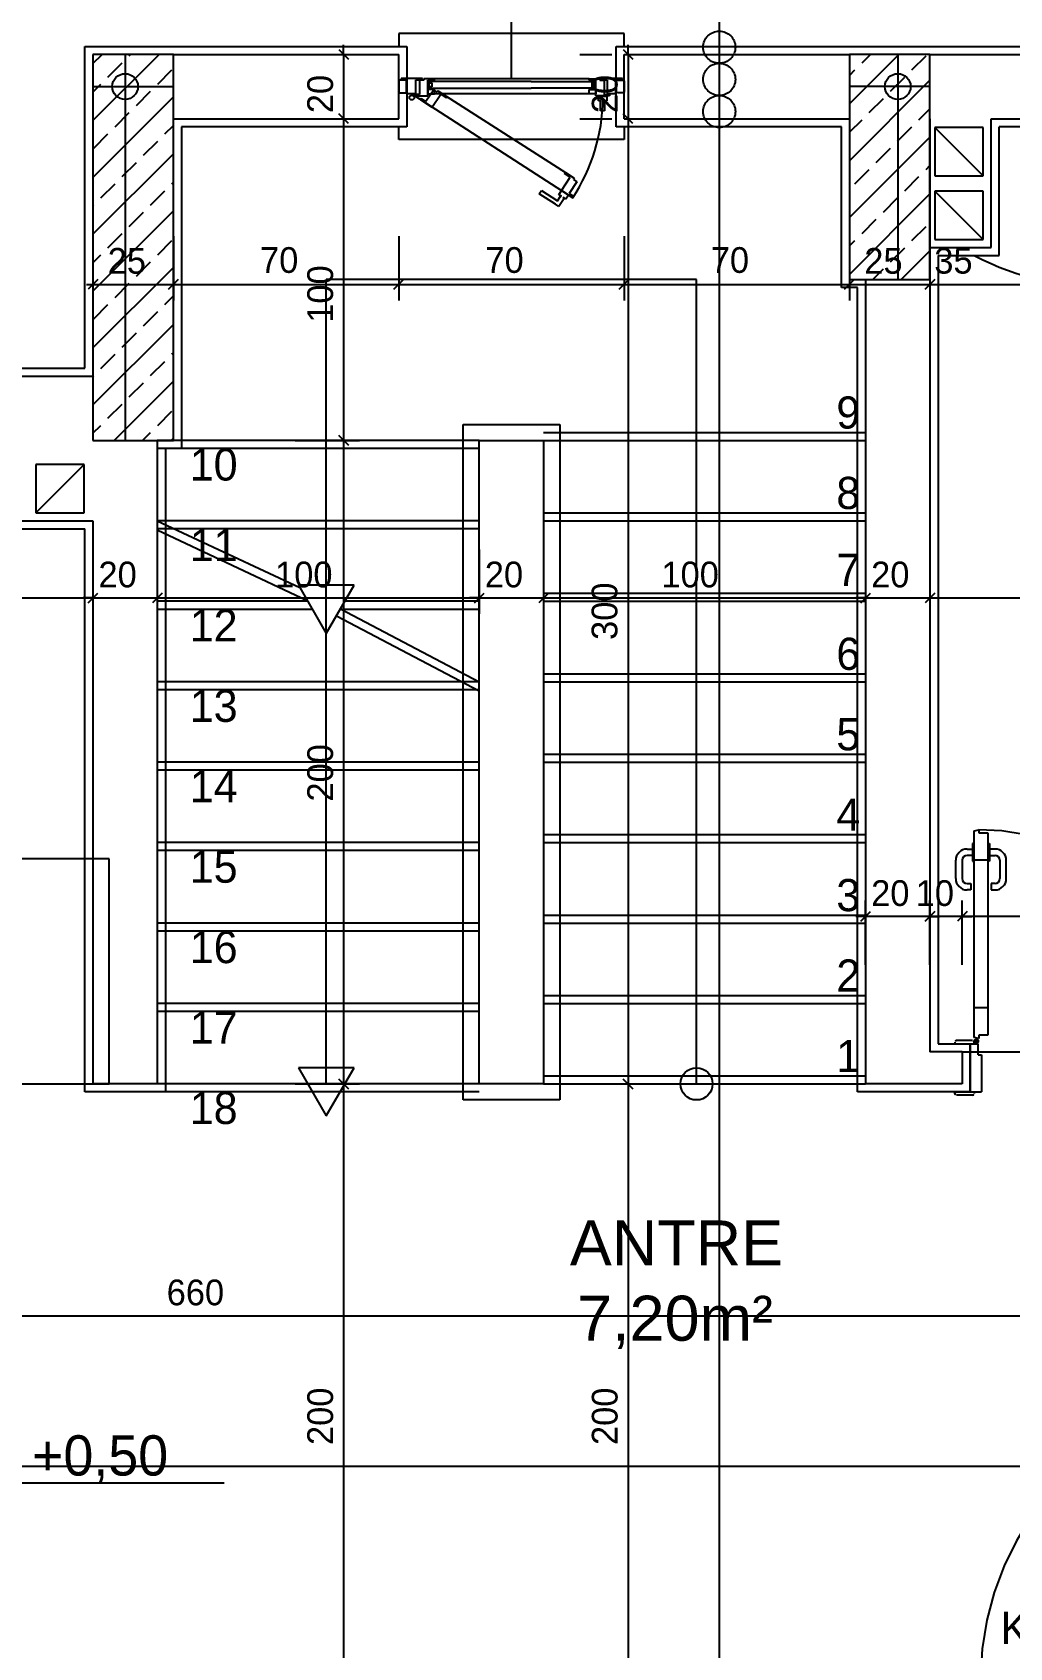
# Model space of a CAD drawing. Extents: x 182769.15 to 182771.38, y 101811.72 to 101812.21.
# Drawn here: x 182769.319 to 182769.3797, y 101812.0408 to 101812.1412 of the extents above; entities that cross this region are included whole.
import ezdxf

# ---------------------------------------------------------------- set-up
doc = ezdxf.new("R2010")
doc.units = 0
doc.header["$MEASUREMENT"] = 0
for name, pattern in [('DASHDOTX2', [50.8, 25.4, -12.7, 0, -12.7]), ('DOT3', [0.06, 0, -0.06]), ('DUZ', [500, 500]), ('HIDDEN', [0.375, 0.25, -0.125])]:
    doc.linetypes.add(name, pattern=pattern)
doc.layers.get('0').update_dxf_attribs({"color": 1, "linetype": 'DUZ'})
for name, color, linetype in [('aks merkezleri', 1, 'Continuous'), ('DENIZLIK', 25, 'Continuous'), ('DUVAR', 7, 'Continuous'), ('IZDOT', 2, 'DOT3'), ('iç yatay', 3, 'Continuous'), ('KAPI', 3, 'Continuous'), ('kapı pen. yazısı', 1, 'Continuous'), ('kesit çizgisi', 7, 'DASHDOTX2'), ('KOLON', 3, 'Continuous'), ('kot', 4, 'Continuous'), ('kot yazıları', 6, 'Continuous'), ('OLCU', 3, 'Continuous'), ('PENCERE', 3, 'Continuous'), ('POZ', 3, 'Continuous'), ('SIVA', 1, 'Continuous'), ('TARAMA', 15, 'Continuous'), ('tefriş', 21, 'Continuous'), ('YAZıMAHAL', 4, 'Continuous')]:
    doc.layers.add(name, color=color, linetype=linetype)
doc.styles.add('ARIAL', font='arial.ttf', dxfattribs={"height": 10})
doc.styles.add('İÇ ÖLÇÜ', font='stylu.ttf', dxfattribs={"height": 8})
doc.styles.add('M2', font='', dxfattribs={"height": 10})
doc.styles.get('M2').set_extended_font_data('Turkish Arial')

msp = doc.modelspace()

# ---------------------------------------------------------------- linework, layer by layer
at = {"color": 0, "linetype": 'ByBlock'}
for p, q in [((182769.3379859896, 101812.1401237126), (182769.3385859896, 101812.1395237126)), ((182769.3556628131, 101812.1401237126), (182769.3562628131, 101812.1395237126)), ((182769.3385859896, 101812.1355237126), (182769.3379859896, 101812.1361237126)), ((182769.3385859896, 101812.1355237126), (182769.3379859896, 101812.1361237126)), ((182769.3562628131, 101812.1355237126), (182769.3556628131, 101812.1361237126)), ((182769.3562628131, 101812.1355237126), (182769.3556628131, 101812.1361237126)), ((182769.3230176411, 101812.1258196361), (182769.3224176411, 101812.1252196361)), ((182769.3280176411, 101812.1258196361), (182769.3274176411, 101812.1252196361)), ((182769.3274176411, 101812.1252196361), (182769.3280176411, 101812.1258196361)), ((182769.3420176411, 101812.1258196361), (182769.3414176411, 101812.1252196361)), ((182769.3414176411, 101812.1252196361), (182769.3420176411, 101812.1258196361)), ((182769.3560176466, 101812.1258196361), (182769.3554176466, 101812.1252196361)), ((182769.3554176466, 101812.1252196361), (182769.3560176466, 101812.1258196361)), ((182769.370017641, 101812.1258196361), (182769.369417641, 101812.1252196361)), ((182769.369417641, 101812.1252196361), (182769.370017641, 101812.1258196361)), ((182769.3750176411, 101812.1258196361), (182769.3744176411, 101812.1252196361)), ((182769.3744176411, 101812.1252196361), (182769.3750176411, 101812.1258196361)), ((182769.3385859896, 101812.1155237126), (182769.3379859896, 101812.1161237126)), ((182769.3379859896, 101812.1161237126), (182769.3385859896, 101812.1155237126)), ((182769.3224176411, 101812.1057392532), (182769.3230176411, 101812.1063392532)), ((182769.3224176411, 101812.1057392532), (182769.3230176411, 101812.1063392532)), ((182769.327017641, 101812.1063392532), (182769.326417641, 101812.1057392532)), ((182769.327017641, 101812.1063392532), (182769.326417641, 101812.1057392532)), ((182769.3464176411, 101812.1057392532), (182769.3470176411, 101812.1063392532)), ((182769.3464176411, 101812.1057392532), (182769.3470176411, 101812.1063392532)), ((182769.351017641, 101812.1063392532), (182769.350417641, 101812.1057392532)), ((182769.351017641, 101812.1063392532), (182769.350417641, 101812.1057392532)), ((182769.370417641, 101812.1057392532), (182769.371017641, 101812.1063392532)), ((182769.370417641, 101812.1057392532), (182769.371017641, 101812.1063392532)), ((182769.3750176411, 101812.1063392532), (182769.3744176411, 101812.1057392532)), ((182769.3750176411, 101812.1063392532), (182769.3744176411, 101812.1057392532)), ((182769.370417641, 101812.0859335651), (182769.371017641, 101812.0865335651)), ((182769.3750176411, 101812.0865335651), (182769.3744176411, 101812.0859335651)), ((182769.3744176411, 101812.0859335651), (182769.3750176411, 101812.0865335651)), ((182769.3770230493, 101812.0865335651), (182769.3764230493, 101812.0859335651)), ((182769.3770230493, 101812.0865335651), (182769.3764230493, 101812.0859335651)), ((182769.3385859896, 101812.0755237126), (182769.3379859896, 101812.0761237126)), ((182769.3379859896, 101812.0761237126), (182769.3385859896, 101812.0755237126)), ((182769.3562628131, 101812.0755237126), (182769.3556628131, 101812.0761237126)), ((182769.3556628131, 101812.0761237126), (182769.3562628131, 101812.0755237126))]:
    msp.add_line(p, q, dxfattribs=at)
at = {"layer": 'aks merkezleri'}
for p, q in [((182769.3247176411, 101812.1398237126), (182769.3247176411, 101812.1158237126)), ((182769.3727176422, 101812.1398237126), (182769.3727176422, 101812.1258237126)), ((182769.322717641, 101812.1378237126), (182769.327717641, 101812.1378237126)), ((182769.3747176422, 101812.1378237126), (182769.3697176422, 101812.1378237126))]:
    msp.add_line(p, q, dxfattribs=at)
for centre in [(182769.3247176411, 101812.1378237126), (182769.3727176422, 101812.1378237126)]:
    msp.add_circle(centre, 0.0008, dxfattribs=at)
at = {"layer": 'DENIZLIK'}
for p, q in [((182769.3557176422, 101812.1411237126), (182769.341717641, 101812.1411237126)), ((182769.341717641, 101812.1411237126), (182769.341717641, 101812.1403237126)), ((182769.355717641, 101812.1403237126), (182769.3557176422, 101812.1411237126)), ((182769.341717641, 101812.1345237126), (182769.341717641, 101812.1353237126)), ((182769.3557176422, 101812.1345237126), (182769.341717641, 101812.1345237126)), ((182769.355717641, 101812.1353237126), (182769.3557176422, 101812.1345237126))]:
    msp.add_line(p, q, dxfattribs=at)
at = {"layer": 'DUVAR', "ltscale": 50}
for p, q in [((182769.327717641, 101812.1398237126), (182769.341717641, 101812.1398237126)), ((182769.355717641, 101812.1398237126), (182769.3697176411, 101812.1398237126)), ((182769.374717641, 101812.1398237126), (182769.3817176411, 101812.1398237126)), ((182769.327717641, 101812.1358237126), (182769.341717641, 101812.1358237126)), ((182769.355717641, 101812.1358237126), (182769.3697176411, 101812.1358237126)), ((182769.374717641, 101812.1358237126), (182769.374717641, 101812.0778237126)), ((182769.378517641, 101812.1358237126), (182769.3817176411, 101812.1358237126)), ((182769.3707176411, 101812.1258237126), (182769.3707176411, 101812.0758237126)), ((182769.273717641, 101812.1198237126), (182769.322717641, 101812.1198237126)), ((182769.3267176411, 101812.1158237126), (182769.3267176411, 101812.0758237126)), ((182769.322717641, 101812.1108237126), (182769.322717641, 101812.0758237126)), ((182769.376717641, 101812.0778237126), (182769.374717641, 101812.0778237126)), ((182769.3267176411, 101812.0758237126), (182769.322717641, 101812.0758237126)), ((182769.376717641, 101812.0758237126), (182769.3707176411, 101812.0758237126))]:
    msp.add_line(p, q, dxfattribs=at)
at = {"layer": 'DUVAR'}
for p, q in [((182769.341717641, 101812.1358237126), (182769.341717641, 101812.1398237126)), ((182769.355717641, 101812.1358237126), (182769.355717641, 101812.1398237126)), ((182769.355717641, 101812.1358237126), (182769.355717641, 101812.1398237126)), ((182769.378517641, 101812.1278237126), (182769.378517641, 101812.1358237126)), ((182769.3750176411, 101812.1352778441), (182769.3780176411, 101812.1322778441)), ((182769.3780176411, 101812.1352778441), (182769.3750176411, 101812.1352778441)), ((182769.3750176411, 101812.1352778441), (182769.3750176411, 101812.1322778441)), ((182769.3780176411, 101812.1322778441), (182769.3780176411, 101812.1352778441)), ((182769.3750176411, 101812.1322778441), (182769.3780176411, 101812.1322778441)), ((182769.3750176411, 101812.1313237126), (182769.3780176411, 101812.1283237126)), ((182769.3780176411, 101812.1313237126), (182769.3750176411, 101812.1313237126)), ((182769.3750176411, 101812.1313237126), (182769.3750176411, 101812.1283237126)), ((182769.3780176411, 101812.1283237126), (182769.3780176411, 101812.1313237126)), ((182769.374717641, 101812.1278237126), (182769.378517641, 101812.1278237126)), ((182769.3750176411, 101812.1283237126), (182769.3780176411, 101812.1283237126)), ((182769.3221717725, 101812.1143237126), (182769.3191717725, 101812.1113237126)), ((182769.3221717725, 101812.1143237126), (182769.3191717725, 101812.1143237126)), ((182769.3191717725, 101812.1143237126), (182769.3191717725, 101812.1113237126)), ((182769.3221717725, 101812.1113237126), (182769.3221717725, 101812.1143237126)), ((182769.3191717725, 101812.1113237126), (182769.3221717725, 101812.1113237126)), ((182769.314717641, 101812.1108237126), (182769.322717641, 101812.1108237126)), ((182769.376717641, 101812.0778237126), (182769.376717641, 101812.0758237126))]:
    msp.add_line(p, q, dxfattribs=at)
at = {"layer": 'IZDOT', "linetype": 'DOT3', "ltscale": 50}
for p, q in [((182769.3372176411, 101812.0758237126), (182769.3372176411, 101812.1258237126)), ((182769.3507176411, 101812.1163237126), (182769.3707176411, 101812.1163237126)), ((182769.346717641, 101812.1153237126), (182769.3267176411, 101812.1153237126)), ((182769.3507176411, 101812.1113237126), (182769.3707176411, 101812.1113237126)), ((182769.346717641, 101812.1103237126), (182769.3267176411, 101812.1103237126)), ((182769.3267176411, 101812.1102586887), (182769.3360353047, 101812.105880971)), ((182769.3507176411, 101812.1063237126), (182769.3707176411, 101812.1063237126)), ((182769.3360683628, 101812.1058237126), (182769.3267176411, 101812.1058237126)), ((182769.3363570379, 101812.1053237126), (182769.3267176411, 101812.1053237126)), ((182769.346717641, 101812.1053237126), (182769.3380782442, 101812.1053237126)), ((182769.3378488868, 101812.104926454), (182769.346717641, 101812.1002586887)), ((182769.3507176411, 101812.1013237126), (182769.3707176411, 101812.1013237126)), ((182769.346717641, 101812.1008237126), (182769.3267176411, 101812.1008237126)), ((182769.346717641, 101812.1003237126), (182769.3267176411, 101812.1003237126)), ((182769.3507176411, 101812.0963237126), (182769.3707176411, 101812.0963237126)), ((182769.346717641, 101812.0958237126), (182769.3267176411, 101812.0958237126)), ((182769.346717641, 101812.0953237126), (182769.3267176411, 101812.0953237126)), ((182769.3507176411, 101812.0913237126), (182769.3707176411, 101812.0913237126)), ((182769.346717641, 101812.0908237126), (182769.3267176411, 101812.0908237126)), ((182769.346717641, 101812.0903237126), (182769.3267176411, 101812.0903237126)), ((182769.3507176411, 101812.0863237126), (182769.3707176411, 101812.0863237126)), ((182769.346717641, 101812.0858237126), (182769.3267176411, 101812.0858237126)), ((182769.346717641, 101812.0853237126), (182769.3267176411, 101812.0853237126)), ((182769.3507176411, 101812.0813237126), (182769.3707176411, 101812.0813237126)), ((182769.346717641, 101812.0808237126), (182769.3267176411, 101812.0808237126)), ((182769.346717641, 101812.0803237126), (182769.3267176411, 101812.0803237126)), ((182769.3389415584, 101812.0768190168), (182769.3354937237, 101812.0768190168)), ((182769.3354937237, 101812.0768190168), (182769.3372176411, 101812.0738331043)), ((182769.3372176411, 101812.0738331043), (182769.3389415584, 101812.0768190168)), ((182769.3507176411, 101812.0763237126), (182769.3707176411, 101812.0763237126)), ((182769.346717641, 101812.0758237126), (182769.3267176411, 101812.0758237126)), ((182769.346717641, 101812.0753237126), (182769.3267176411, 101812.0753237126))]:
    msp.add_line(p, q, dxfattribs=at)
at = {"layer": 'iç yatay'}
for p, q in [((182769.3382859896, 101812.1398237126), (182769.3382859896, 101812.1404237126)), ((182769.3559628131, 101812.1398237126), (182769.3559628131, 101812.1404237126)), ((182769.3352859896, 101812.1398237126), (182769.3392859896, 101812.1398237126)), ((182769.3382859896, 101812.1398237126), (182769.3382859896, 101812.1358237126)), ((182769.3529628131, 101812.1398237126), (182769.3549628131, 101812.1398237126)), ((182769.3559628131, 101812.1398237126), (182769.3559628131, 101812.1358237126)), ((182769.3352859896, 101812.1358237126), (182769.3392859896, 101812.1358237126)), ((182769.3352859896, 101812.1358237126), (182769.3392859896, 101812.1358237126)), ((182769.3382859896, 101812.1362237126), (182769.3382859896, 101812.1154237126)), ((182769.3382859896, 101812.1358237126), (182769.3382859896, 101812.1352237126)), ((182769.3529628131, 101812.1358237126), (182769.3549628131, 101812.1358237126)), ((182769.3529628131, 101812.1358237126), (182769.3549628131, 101812.1358237126)), ((182769.3559628131, 101812.1362237126), (182769.3559628131, 101812.0754237126)), ((182769.3559628131, 101812.1358237126), (182769.3559628131, 101812.1352237126)), ((182769.322717641, 101812.1285196361), (182769.322717641, 101812.1245196361)), ((182769.327717641, 101812.1285196361), (182769.327717641, 101812.1245196361)), ((182769.327717641, 101812.1285196361), (182769.327717641, 101812.1245196361)), ((182769.341717641, 101812.1285196361), (182769.341717641, 101812.1245196361)), ((182769.341717641, 101812.1285196361), (182769.341717641, 101812.1245196361)), ((182769.3557176466, 101812.1285196361), (182769.3557176466, 101812.1245196361)), ((182769.3557176466, 101812.1285196361), (182769.3557176466, 101812.1245196361)), ((182769.3697176411, 101812.1285196361), (182769.3697176411, 101812.1245196361)), ((182769.3697176411, 101812.1285196361), (182769.3697176411, 101812.1245196361)), ((182769.374717641, 101812.1285196361), (182769.374717641, 101812.1245196361)), ((182769.374717641, 101812.1285196361), (182769.374717641, 101812.1245196361)), ((182769.3223176411, 101812.1255196361), (182769.328117641, 101812.1255196361)), ((182769.3273176411, 101812.1255196361), (182769.3421176411, 101812.1255196361)), ((182769.3413176411, 101812.1255196361), (182769.3561176466, 101812.1255196361)), ((182769.3553176466, 101812.1255196361), (182769.3701176411, 101812.1255196361)), ((182769.369317641, 101812.1255196361), (182769.3751176411, 101812.1255196361)), ((182769.374317641, 101812.1255196361), (182769.382117641, 101812.1255196361)), ((182769.3352859896, 101812.1158237126), (182769.3392859896, 101812.1158237126)), ((182769.3352859896, 101812.1158237126), (182769.3392859896, 101812.1158237126)), ((182769.3382859896, 101812.1162237126), (182769.3382859896, 101812.0754237126)), ((182769.322717641, 101812.1090392532), (182769.322717641, 101812.1050392532)), ((182769.322717641, 101812.1090392532), (182769.322717641, 101812.1050392532)), ((182769.3267176411, 101812.1090392532), (182769.3267176411, 101812.1050392532)), ((182769.3267176411, 101812.1090392532), (182769.3267176411, 101812.1050392532)), ((182769.346717641, 101812.1090392532), (182769.346717641, 101812.1050392532)), ((182769.346717641, 101812.1090392532), (182769.346717641, 101812.1050392532)), ((182769.3507176411, 101812.1090392532), (182769.3507176411, 101812.1050392532)), ((182769.3507176411, 101812.1090392532), (182769.3507176411, 101812.1050392532)), ((182769.3707176411, 101812.1090392532), (182769.3707176411, 101812.1050392532)), ((182769.3707176411, 101812.1090392532), (182769.3707176411, 101812.1050392532)), ((182769.374717641, 101812.1090392532), (182769.374717641, 101812.1050392532)), ((182769.374717641, 101812.1090392532), (182769.374717641, 101812.1050392532)), ((182769.263317641, 101812.1060392532), (182769.3231176411, 101812.1060392532)), ((182769.322717641, 101812.1060392532), (182769.322117641, 101812.1060392532)), ((182769.322717641, 101812.1060392532), (182769.3267176411, 101812.1060392532)), ((182769.326317641, 101812.1060392532), (182769.347117641, 101812.1060392532)), ((182769.3267176411, 101812.1060392532), (182769.3273176411, 101812.1060392532)), ((182769.346717641, 101812.1060392532), (182769.346117641, 101812.1060392532)), ((182769.346717641, 101812.1060392532), (182769.3507176411, 101812.1060392532)), ((182769.350317641, 101812.1060392532), (182769.371117641, 101812.1060392532)), ((182769.3507176411, 101812.1060392532), (182769.3513176411, 101812.1060392532)), ((182769.3707176411, 101812.1060392532), (182769.3701176411, 101812.1060392532)), ((182769.3707176411, 101812.1060392532), (182769.374717641, 101812.1060392532)), ((182769.374317641, 101812.1060392532), (182769.4241176411, 101812.1060392532)), ((182769.374717641, 101812.1060392532), (182769.375317641, 101812.1060392532)), ((182769.3707176411, 101812.0832335651), (182769.3707176411, 101812.0872335651)), ((182769.374717641, 101812.0832335651), (182769.374717641, 101812.0872335651)), ((182769.374717641, 101812.0832335651), (182769.374717641, 101812.0872335651)), ((182769.3767230493, 101812.0832335651), (182769.3767230493, 101812.0872335651)), ((182769.3767230493, 101812.0832335651), (182769.3767230493, 101812.0872335651)), ((182769.3707176411, 101812.0862335651), (182769.3701176411, 101812.0862335651)), ((182769.374717641, 101812.0862335651), (182769.3707176411, 101812.0862335651)), ((182769.374717641, 101812.0862335651), (182769.374117641, 101812.0862335651)), ((182769.374717641, 101812.0862335651), (182769.375317641, 101812.0862335651)), ((182769.3767230493, 101812.0862335651), (182769.374717641, 101812.0862335651)), ((182769.393117641, 101812.0862335651), (182769.3763230493, 101812.0862335651)), ((182769.3767230493, 101812.0862335651), (182769.3773230493, 101812.0862335651)), ((182769.3382859896, 101812.0762237126), (182769.3382859896, 101812.0354237126)), ((182769.3559628131, 101812.0762237126), (182769.3559628131, 101812.0354237126)), ((182769.3352859896, 101812.0758237126), (182769.3392859896, 101812.0758237126)), ((182769.3352859896, 101812.0758237126), (182769.3392859896, 101812.0758237126)), ((182769.3529628131, 101812.0758237126), (182769.3569628131, 101812.0758237126)), ((182769.3529628131, 101812.0758237126), (182769.3569628131, 101812.0758237126)), ((182769.263317641, 101812.0613963319), (182769.396117641, 101812.0613963319))]:
    msp.add_line(p, q, dxfattribs=at)
at = {"layer": 'KAPI'}
for p, q in [((182769.3431826526, 101812.1383295109), (182769.3418682486, 101812.1383296489)), ((182769.3418682486, 101812.1383296489), (182769.3418682486, 101812.1382376489)), ((182769.3418682486, 101812.1382376489), (182769.3422239144, 101812.1382376489)), ((182769.3422239144, 101812.1382376489), (182769.3422239144, 101812.1373998379)), ((182769.3427766401, 101812.1373998379), (182769.3427766401, 101812.1382376489)), ((182769.3427766401, 101812.1382376489), (182769.3431826526, 101812.1382375109)), ((182769.3431826526, 101812.1382375109), (182769.3431826526, 101812.1383295109)), ((182769.3422239144, 101812.1373998379), (182769.3427766401, 101812.1373998379)), ((182769.3762676411, 101812.0784237126), (182769.3762676411, 101812.0783237126)), ((182769.3762676411, 101812.0783237126), (182769.3774676411, 101812.0783237126)), ((182769.377367641, 101812.0785237126), (182769.3763676411, 101812.0785237126)), ((182769.377217641, 101812.0783237126), (182769.3777176411, 101812.0783237126)), ((182769.377217641, 101812.0753237126), (182769.377217641, 101812.0783237126)), ((182769.3774676411, 101812.0783237126), (182769.3774676411, 101812.0784237126)), ((182769.3777176411, 101812.0776237126), (182769.3777176411, 101812.0783237126)), ((182769.3777176411, 101812.0776237126), (182769.377917641, 101812.0776237126)), ((182769.377917641, 101812.0776237126), (182769.377917641, 101812.0753237126)), ((182769.3762676411, 101812.0752237126), (182769.3762676411, 101812.0753237126)), ((182769.3762676411, 101812.0753237126), (182769.3774676411, 101812.0753237126)), ((182769.377217641, 101812.0753237126), (182769.377917641, 101812.0753237126)), ((182769.3774676411, 101812.0753237126), (182769.3774676411, 101812.0752237126)), ((182769.377367641, 101812.0751237126), (182769.3763676411, 101812.0751237126))]:
    msp.add_line(p, q, dxfattribs=at)
at = {"layer": 'KAPI', "color": 1, "linetype": 'HIDDEN', "ltscale": 10}
for p, q in [((182769.3438904742, 101812.1376230049), (182769.3434012396, 101812.1368962874)), ((182769.3441026415, 101812.1374801714), (182769.3438904742, 101812.1376230049)), ((182769.3441578044, 101812.1375621113), (182769.3441026415, 101812.1374801714)), ((182769.3441521437, 101812.1375537027), (182769.3520706927, 101812.1324865524)), ((182769.344707971, 101812.1371917329), (182769.3441578044, 101812.1375621113)), ((182769.3426464521, 101812.1372784828), (182769.3525303526, 101812.1309001995)), ((182769.3431224691, 101812.1370839589), (182769.3430673062, 101812.137002019)), ((182769.3430673062, 101812.137002019), (182769.3437733343, 101812.1365267128)), ((182769.3434012396, 101812.1368962874), (182769.3431224691, 101812.1370839589)), ((182769.3437733343, 101812.1365267128), (182769.3443216722, 101812.1373412234)), ((182769.3443216722, 101812.1373412234), (182769.3446567486, 101812.1371156462)), ((182769.3446567486, 101812.1371156462), (182769.344707971, 101812.1371917329)), ((182769.3520203406, 101812.1324098869), (182769.3520706927, 101812.1324865524)), ((182769.3523579656, 101812.1321881425), (182769.3520203406, 101812.1324098869)), ((182769.3520706927, 101812.1324865524), (182769.3526250439, 101812.132122467)), ((182769.3518189446, 101812.1313674365), (182769.3523579656, 101812.1321881425)), ((182769.3527845995, 101812.1318994973), (182769.3523036775, 101812.1311672522)), ((182769.3526250439, 101812.132122467), (182769.3525708183, 101812.1320399039)), ((182769.3525708183, 101812.1320399039), (182769.3527845995, 101812.1318994973)), ((182769.3504404946, 101812.1311615581), (182769.3505766807, 101812.1313712087)), ((182769.3514468173, 101812.130507865), (182769.3504404946, 101812.1311615581)), ((182769.3505766807, 101812.1313712087), (182769.3515830034, 101812.1307175156)), ((182769.3516564679, 101812.130371679), (182769.3514468173, 101812.130507865)), ((182769.3515830034, 101812.1307175156), (182769.3517736639, 101812.1310110264)), ((182769.3519833144, 101812.1308748403), (182769.3516564679, 101812.130371679)), ((182769.3516713475, 101812.1311013389), (182769.3518347707, 101812.1313529196)), ((182769.3518222959, 101812.1310032849), (182769.3516713475, 101812.1311013389)), ((182769.3517736639, 101812.1310110264), (182769.351811401, 101812.1309865129)), ((182769.351811401, 101812.1309865129), (182769.3518222959, 101812.1310032849)), ((182769.3525303428, 101812.1309002062), (182769.3518189446, 101812.1313674365)), ((182769.3518347707, 101812.1313529196), (182769.3522708439, 101812.1310696526)), ((182769.3519397002, 101812.1309270208), (182769.3519288053, 101812.1309102487)), ((182769.3519288053, 101812.1309102487), (182769.3519833144, 101812.1308748403)), ((182769.3521074206, 101812.1308180719), (182769.3519397002, 101812.1309270208)), ((182769.3522708439, 101812.1310696526), (182769.3521074206, 101812.1308180719)), ((182769.3523036775, 101812.1311672522), (182769.3525840502, 101812.1309819803)), ((182769.3525840502, 101812.1309819803), (182769.3525303428, 101812.1309002062))]:
    msp.add_line(p, q, dxfattribs=at)
at = {"layer": 'KAPI', "color": 1}
for p, q in [((182769.377459911, 101812.0915636702), (182769.3777599111, 101812.0916236702)), ((182769.377459911, 101812.0787137126), (182769.377459911, 101812.0915636702)), ((182769.3777599111, 101812.0916236702), (182769.3777599111, 101812.0914236702)), ((182769.3777599111, 101812.0914236702), (182769.378319911, 101812.0914236702)), ((182769.378319911, 101812.0914236702), (182769.378319911, 101812.0788537126)), ((182769.378319911, 101812.0897236702), (182769.377459911, 101812.0897236702)), ((182769.378319911, 101812.0805537126), (182769.377459911, 101812.0805537126)), ((182769.3777599111, 101812.0786537126), (182769.377459911, 101812.0787137126)), ((182769.378319911, 101812.0788537126), (182769.3777599111, 101812.0788537126)), ((182769.3777599111, 101812.0788537126), (182769.3777599111, 101812.0786537126))]:
    msp.add_line(p, q, dxfattribs=at)
at = {"layer": 'KAPI', "color": 234}
for p, q in [((182769.377019911, 101812.0904236702), (182769.377359911, 101812.0904236702)), ((182769.377459911, 101812.0907736702), (182769.377359911, 101812.0907736702)), ((182769.377359911, 101812.0907736702), (182769.377359911, 101812.0896736702)), ((182769.378319911, 101812.0907736702), (182769.3784199111, 101812.0907736702)), ((182769.3784199111, 101812.0907736702), (182769.3784199111, 101812.0896736702)), ((182769.3787599111, 101812.0904236702), (182769.3784199111, 101812.0904236702)), ((182769.376319911, 101812.0885836702), (182769.376319911, 101812.0897236702)), ((182769.3767199111, 101812.0897236702), (182769.3767199111, 101812.0885836702)), ((182769.377359911, 101812.0900236702), (182769.377019911, 101812.0900236702)), ((182769.377359911, 101812.0896736702), (182769.377459911, 101812.0896736702)), ((182769.3784199111, 101812.0896736702), (182769.378319911, 101812.0896736702)), ((182769.3784199111, 101812.0900236702), (182769.3787599111, 101812.0900236702)), ((182769.379059911, 101812.0897236702), (182769.379059911, 101812.0885836702)), ((182769.3794599111, 101812.0885836702), (182769.3794599111, 101812.0897236702)), ((182769.377019911, 101812.0882836701), (182769.377259911, 101812.0882836701)), ((182769.377259911, 101812.0882836701), (182769.377259911, 101812.0878836702)), ((182769.3787599111, 101812.0882836701), (182769.3785199111, 101812.0882836701)), ((182769.3785199111, 101812.0882836701), (182769.3785199111, 101812.0878836702)), ((182769.377259911, 101812.0878836702), (182769.377019911, 101812.0878836702)), ((182769.3785199111, 101812.0878836702), (182769.3787599111, 101812.0878836702)), ((182769.3777599111, 101812.0784837126), (182769.377439911, 101812.0784837126)), ((182769.377599911, 101812.0783237126), (182769.377599911, 101812.0786437126))]:
    msp.add_line(p, q, dxfattribs=at)
at = {"layer": 'KAPI'}
msp.add_circle((182769.3425270201, 101812.1371385619), 0.00015, dxfattribs=at)
at = {"layer": 'KAPI', "color": 234}
for radius in [0.00012, 8e-05]:
    msp.add_circle((182769.377599911, 101812.0784837126), radius, dxfattribs=at)
at = {"layer": 'KAPI', "color": 1, "linetype": 'HIDDEN', "ltscale": 10}
for centre, radius, start, end in [((182769.3428266095, 101812.137217062), 0.01157866069060542, 326.9370079524554, 359.0134549891594), ((182769.3777176045, 101812.0776236975), 0.01400003656170211, 6.253224651117076e-05, 89.82686044922727), ((182769.3959590833, 101812.038723603), 0.01810015707554498, 90.1311844394752, 179.5492962440306)]:
    msp.add_arc(centre, radius, start, end, dxfattribs=at)
at = {"layer": 'KAPI', "color": 234}
for centre, radius, start, end in [((182769.377019911, 101812.0897236702), 0.0007, 90, 180), ((182769.3787599111, 101812.0897236702), 0.0007, 0, 90), ((182769.377019911, 101812.0897236702), 0.0003, 90, 180), ((182769.3787599111, 101812.0897236702), 0.0003, 0, 90), ((182769.377019911, 101812.0885836702), 0.0007, 180, 270), ((182769.377019911, 101812.0885836702), 0.0003, 180, 270), ((182769.3787599111, 101812.0885836702), 0.0003, 270, 0), ((182769.3787599111, 101812.0885836702), 0.0007, 270, 0)]:
    msp.add_arc(centre, radius, start, end, dxfattribs=at)
at = {"layer": 'KAPI'}
for centre, start, end in [((182769.3763676411, 101812.0784237126), 90, 180), ((182769.377367641, 101812.0784237126), 0, 90), ((182769.3763676411, 101812.0752237126), 180, 270), ((182769.377367641, 101812.0752237126), 270, 0)]:
    msp.add_arc(centre, 0.0001, start, end, dxfattribs=at)
at = {"layer": 'kesit çizgisi'}
for p, q in [((182769.3616299767, 101812.1572687805), (182769.3616299767, 101811.8281591644)), ((182769.4472749455, 101812.0520311115), (182769.2353324664, 101812.0520311115))]:
    msp.add_line(p, q, dxfattribs=at)
for centre in [(182769.3616299767, 101812.1402687805), (182769.3616299767, 101812.1382687805), (182769.3616299767, 101812.1362687805)]:
    msp.add_circle(centre, 0.001, dxfattribs=at)
at = {"layer": 'KOLON'}
for p, q in [((182769.327717641, 101812.1398237126), (182769.322717641, 101812.1398237126)), ((182769.322717641, 101812.1398237126), (182769.322717641, 101812.1158237126)), ((182769.327717641, 101812.1158237126), (182769.327717641, 101812.1398237126)), ((182769.374717641, 101812.1398237126), (182769.3697176411, 101812.1398237126)), ((182769.3697176411, 101812.1398237126), (182769.3697176411, 101812.1258237126)), ((182769.374717641, 101812.1258237126), (182769.374717641, 101812.1398237126)), ((182769.3697176411, 101812.1258237126), (182769.374717641, 101812.1258237126)), ((182769.322717641, 101812.1158237126), (182769.327717641, 101812.1158237126))]:
    msp.add_line(p, q, dxfattribs=at)
at = {"layer": 'kot'}
msp.add_line((182769.312811717, 101812.051030102), (182769.3308625959, 101812.051030102), dxfattribs=at)
at = {"layer": 'OLCU'}
for p, q in [((182769.360217641, 101812.1258237126), (182769.3372176411, 101812.1258237126)), ((182769.360217641, 101812.0758237126), (182769.360217641, 101812.1258237126)), ((182769.3457176411, 101812.1168237126), (182769.3517176411, 101812.1168237126)), ((182769.3457176411, 101812.0748237126), (182769.3457176411, 101812.1168237126)), ((182769.3517176411, 101812.1168237126), (182769.3517176411, 101812.0748237126)), ((182769.346717641, 101812.1158237126), (182769.3267176411, 101812.1158237126)), ((182769.346717641, 101812.1158237126), (182769.3507176411, 101812.1158237126)), ((182769.346717641, 101812.0758237126), (182769.346717641, 101812.1158237126)), ((182769.3507176411, 101812.1158237126), (182769.3707176411, 101812.1158237126)), ((182769.3507176411, 101812.1158237126), (182769.3507176411, 101812.0758237126)), ((182769.346717641, 101812.1108237126), (182769.3267176411, 101812.1108237126)), ((182769.3267176411, 101812.1108237126), (182769.3355666909, 101812.1066926337)), ((182769.3507176411, 101812.1108237126), (182769.3707176411, 101812.1108237126)), ((182769.3389415584, 101812.1068190168), (182769.3354937237, 101812.1068190168)), ((182769.3354937237, 101812.1068190168), (182769.3372176411, 101812.1038331043)), ((182769.3372176411, 101812.1038331043), (182769.3389415584, 101812.1068190168)), ((182769.3380990782, 101812.1053597983), (182769.346717641, 101812.1008237126)), ((182769.346717641, 101812.1058237126), (182769.3383669193, 101812.1058237126)), ((182769.3507176411, 101812.1058237126), (182769.3707176411, 101812.1058237126)), ((182769.3507176411, 101812.1008237126), (182769.3707176411, 101812.1008237126)), ((182769.3507176411, 101812.0958237126), (182769.3707176411, 101812.0958237126)), ((182769.3507176411, 101812.0908237126), (182769.3707176411, 101812.0908237126)), ((182769.3507176411, 101812.0858237126), (182769.3707176411, 101812.0858237126)), ((182769.3507176411, 101812.0808237126), (182769.3707176411, 101812.0808237126)), ((182769.3507176411, 101812.0758237126), (182769.346717641, 101812.0758237126)), ((182769.3507176411, 101812.0758237126), (182769.3707176411, 101812.0758237126)), ((182769.3517176411, 101812.0748237126), (182769.3457176411, 101812.0748237126))]:
    msp.add_line(p, q, dxfattribs=at)
msp.add_circle((182769.360217641, 101812.0758237126), 0.001, dxfattribs=at)
at = {"layer": 'PENCERE'}
for p, q in [((182769.341717641, 101812.1381637126), (182769.341717641, 101812.1374837126)), ((182769.3421326271, 101812.1382237126), (182769.3417776411, 101812.1382237126)), ((182769.3417776411, 101812.1374237126), (182769.3421326271, 101812.1374237126)), ((182769.3421926271, 101812.1374837126), (182769.3421926271, 101812.1381637126)), ((182769.3432682744, 101812.1382133138), (182769.3430125081, 101812.1382133138)), ((182769.3430125081, 101812.1382133138), (182769.3430125081, 101812.1373372608)), ((182769.3439314964, 101812.1383120918), (182769.3432682744, 101812.1383120918)), ((182769.3432682744, 101812.1383120918), (182769.3432682744, 101812.1382133138)), ((182769.3435275641, 101812.1372384828), (182769.3435275641, 101812.1382203698)), ((182769.3435275641, 101812.1382203698), (182769.3439314964, 101812.1382203698)), ((182769.3435432719, 101812.1376691058), (182769.3435275641, 101812.1376801909)), ((182769.3435275641, 101812.1376801909), (182769.3435275641, 101812.1373780338)), ((182769.3435853639, 101812.1376483138), (182769.3435432719, 101812.1376691058)), ((182769.3499426271, 101812.1381334538), (182769.3435807839, 101812.1381334538)), ((182769.3435807839, 101812.1381334538), (182769.3435807839, 101812.1377314538)), ((182769.3435807879, 101812.1378514538), (182769.3435807839, 101812.1380114538)), ((182769.3435807839, 101812.1380114538), (182769.3435807879, 101812.1380114538)), ((182769.3435807839, 101812.1377314538), (182769.3499426271, 101812.1377314538)), ((182769.3435807879, 101812.1380114538), (182769.3435812919, 101812.1380184018)), ((182769.3435812919, 101812.1378445058), (182769.3435807879, 101812.1378514538)), ((182769.3435812919, 101812.1380184018), (182769.3435827959, 101812.1380251338)), ((182769.3435827959, 101812.1378377698), (182769.3435812919, 101812.1378445058)), ((182769.3435827959, 101812.1380251338), (182769.3435852519, 101812.1380314538)), ((182769.3435852519, 101812.1378314538), (182769.3435827959, 101812.1378377698)), ((182769.3435852519, 101812.1380314538), (182769.3435885839, 101812.1380371658)), ((182769.3435885839, 101812.1378257418), (182769.3435852519, 101812.1378314538)), ((182769.3436274559, 101812.1376344538), (182769.3435853639, 101812.1376483138)), ((182769.3435885839, 101812.1380371658), (182769.3435926919, 101812.1380420978)), ((182769.3435926919, 101812.1378208098), (182769.3435885839, 101812.1378257418)), ((182769.3435926919, 101812.1380420978), (182769.3435974519, 101812.1380460938)), ((182769.3435974519, 101812.1378168138), (182769.3435926919, 101812.1378208098)), ((182769.3435974519, 101812.1380460938), (182769.3436027159, 101812.1380490418)), ((182769.3436027159, 101812.1378138658), (182769.3435974519, 101812.1378168138)), ((182769.3436027159, 101812.1380490418), (182769.3436083319, 101812.1380508458)), ((182769.3436083319, 101812.1378120618), (182769.3436027159, 101812.1378138658)), ((182769.3436083319, 101812.1380508458), (182769.3436141159, 101812.1380514538)), ((182769.3436141159, 101812.1378114538), (182769.3436083319, 101812.1378120618)), ((182769.3436141159, 101812.1380514538), (182769.3437474519, 101812.1380514538)), ((182769.3437474519, 101812.1378114538), (182769.3436141159, 101812.1378114538)), ((182769.3436141159, 101812.1378114538), (182769.3436141159, 101812.1378114538)), ((182769.3436555159, 101812.1376344538), (182769.3436274559, 101812.1376344538)), ((182769.3438659799, 101812.1376344538), (182769.3436274559, 101812.1376344538)), ((182769.3437474519, 101812.1380514538), (182769.3437532399, 101812.1380508458)), ((182769.3437532399, 101812.1378120618), (182769.3437474519, 101812.1378114538)), ((182769.3437532399, 101812.1380508458), (182769.3437588519, 101812.1380490418)), ((182769.3437588519, 101812.1378138658), (182769.3437532399, 101812.1378120618)), ((182769.3437588519, 101812.1380490418), (182769.3437641159, 101812.1380460978)), ((182769.3437641159, 101812.1378168138), (182769.3437588519, 101812.1378138658)), ((182769.3437641159, 101812.1380460978), (182769.3437688759, 101812.1380420978)), ((182769.3437688759, 101812.1378208138), (182769.3437641159, 101812.1378168138)), ((182769.3437688759, 101812.1380420978), (182769.3437729879, 101812.1380371658)), ((182769.3437729879, 101812.1378257458), (182769.3437688759, 101812.1378208138)), ((182769.3437729879, 101812.1380371658), (182769.3437763159, 101812.1380314538)), ((182769.3437763159, 101812.1378314538), (182769.3437729879, 101812.1378257458)), ((182769.3437763159, 101812.1380314538), (182769.3437787719, 101812.1380251378)), ((182769.3437787719, 101812.1378377738), (182769.3437763159, 101812.1378314538)), ((182769.3437787719, 101812.1380251378), (182769.3437802759, 101812.1380184018)), ((182769.3437802759, 101812.1378445058), (182769.3437787719, 101812.1378377738)), ((182769.3437802759, 101812.1380184018), (182769.3437807839, 101812.1380114538)), ((182769.3437807839, 101812.1378514538), (182769.3437802759, 101812.1378445058)), ((182769.3437807839, 101812.1380114538), (182769.3437807839, 101812.1378514538)), ((182769.3439291199, 101812.1376344538), (182769.3438659799, 101812.1376344538)), ((182769.3439291199, 101812.1373780338), (182769.3439291199, 101812.1376344538)), ((182769.3439314964, 101812.1382203698), (182769.3439314964, 101812.1383120918)), ((182769.3499426271, 101812.1381334538), (182769.3539030786, 101812.1381324002)), ((182769.3539030786, 101812.1377304002), (182769.3499426271, 101812.1377314538)), ((182769.3535523661, 101812.1383110383), (182769.3542155881, 101812.1383110383)), ((182769.3535523661, 101812.1382193163), (182769.3535523661, 101812.1383110383)), ((182769.3539562984, 101812.1382193163), (182769.3535523661, 101812.1382193163)), ((182769.3535547426, 101812.1373769802), (182769.3535547426, 101812.1376334002)), ((182769.3535547426, 101812.1376334002), (182769.3536178826, 101812.1376334002)), ((182769.3536178826, 101812.1376334002), (182769.3538564066, 101812.1376334002)), ((182769.3537035866, 101812.1380173482), (182769.3537030786, 101812.1380104002)), ((182769.3537030786, 101812.1380104002), (182769.3537030786, 101812.1378504002)), ((182769.3537030786, 101812.1378504002), (182769.3537035866, 101812.1378434522)), ((182769.3537050906, 101812.1380240842), (182769.3537035866, 101812.1380173482)), ((182769.3537035866, 101812.1378434522), (182769.3537050906, 101812.1378367202)), ((182769.3537075466, 101812.1380304002), (182769.3537050906, 101812.1380240842)), ((182769.3537050906, 101812.1378367202), (182769.3537075466, 101812.1378304002)), ((182769.3537108746, 101812.1380361122), (182769.3537075466, 101812.1380304002)), ((182769.3537075466, 101812.1378304002), (182769.3537108746, 101812.1378246922)), ((182769.3537149866, 101812.1380410443), (182769.3537108746, 101812.1380361122)), ((182769.3537108746, 101812.1378246922), (182769.3537149866, 101812.1378197602)), ((182769.3537197466, 101812.1380450443), (182769.3537149866, 101812.1380410443)), ((182769.3537149866, 101812.1378197602), (182769.3537197466, 101812.1378157602)), ((182769.3537250106, 101812.1380479883), (182769.3537197466, 101812.1380450443)), ((182769.3537197466, 101812.1378157602), (182769.3537250106, 101812.1378128122)), ((182769.3537306226, 101812.1380497923), (182769.3537250106, 101812.1380479883)), ((182769.3537250106, 101812.1378128122), (182769.3537306226, 101812.1378110082)), ((182769.3537364106, 101812.1380504002), (182769.3537306226, 101812.1380497923)), ((182769.3537306226, 101812.1378110082), (182769.3537364106, 101812.1378104003)), ((182769.3538697466, 101812.1380504002), (182769.3537364106, 101812.1380504002)), ((182769.3537364106, 101812.1378104003), (182769.3538697466, 101812.1378104003)), ((182769.3538283466, 101812.1376334002), (182769.3538564066, 101812.1376334002)), ((182769.3538564066, 101812.1376334002), (182769.3538984986, 101812.1376472602)), ((182769.3538755306, 101812.1380497923), (182769.3538697466, 101812.1380504002)), ((182769.3538697466, 101812.1378104003), (182769.3538755306, 101812.1378110082)), ((182769.3538697466, 101812.1378104003), (182769.3538697466, 101812.1378104003)), ((182769.3538811466, 101812.1380479883), (182769.3538755306, 101812.1380497923)), ((182769.3538755306, 101812.1378110082), (182769.3538811466, 101812.1378128122)), ((182769.3538864106, 101812.1380450403), (182769.3538811466, 101812.1380479883)), ((182769.3538811466, 101812.1378128122), (182769.3538864106, 101812.1378157602)), ((182769.3538911706, 101812.1380410443), (182769.3538864106, 101812.1380450403)), ((182769.3538864106, 101812.1378157602), (182769.3538911706, 101812.1378197562)), ((182769.3538952786, 101812.1380361122), (182769.3538911706, 101812.1380410443)), ((182769.3538911706, 101812.1378197562), (182769.3538952786, 101812.1378246882)), ((182769.3538986106, 101812.1380304002), (182769.3538952786, 101812.1380361122)), ((182769.3538952786, 101812.1378246882), (182769.3538986106, 101812.1378304002)), ((182769.3538984986, 101812.1376472602), (182769.3539405906, 101812.1376680523)), ((182769.3539010666, 101812.1380240802), (182769.3538986106, 101812.1380304002)), ((182769.3538986106, 101812.1378304002), (182769.3539010666, 101812.1378367162)), ((182769.3539025706, 101812.1380173482), (182769.3539010666, 101812.1380240802)), ((182769.3539010666, 101812.1378367162), (182769.3539025706, 101812.1378434522)), ((182769.3539030746, 101812.1380104002), (182769.3539025706, 101812.1380173482)), ((182769.3539025706, 101812.1378434522), (182769.3539030746, 101812.1378504002)), ((182769.3539030746, 101812.1378504002), (182769.3539030786, 101812.1380104002)), ((182769.3539030786, 101812.1380104002), (182769.3539030746, 101812.1380104002)), ((182769.3539030786, 101812.1381324002), (182769.3539030786, 101812.1377304002)), ((182769.3539405906, 101812.1376680523), (182769.3539562984, 101812.1376791374)), ((182769.3539562984, 101812.1372374293), (182769.3539562984, 101812.1382193163)), ((182769.3539562984, 101812.1376791374), (182769.3539562984, 101812.1373769802)), ((182769.3542155881, 101812.1383110383), (182769.3542155881, 101812.1382122603)), ((182769.3542155881, 101812.1382122603), (182769.3544713544, 101812.1382122603)), ((182769.3556173802, 101812.1383285954), (182769.3543029762, 101812.1383287334)), ((182769.3543029762, 101812.1383287334), (182769.3543029762, 101812.1382367334)), ((182769.3543029762, 101812.1382367334), (182769.354658642, 101812.1382367334)), ((182769.3544713544, 101812.1382122603), (182769.3544713544, 101812.1373362073)), ((182769.354658642, 101812.1382367334), (182769.354658642, 101812.1374007534)), ((182769.3552113677, 101812.1373989224), (182769.3552113677, 101812.1382367334)), ((182769.3552113677, 101812.1382367334), (182769.3556173802, 101812.1382365954)), ((182769.355242655, 101812.1374837126), (182769.355242655, 101812.1381637126)), ((182769.355302655, 101812.1382237126), (182769.355657641, 101812.1382237126)), ((182769.355657641, 101812.1374237126), (182769.355302655, 101812.1374237126)), ((182769.3556173802, 101812.1382365954), (182769.3556173802, 101812.1383285954)), ((182769.355717641, 101812.1381637126), (182769.355717641, 101812.1374837126)), ((182769.3430125081, 101812.1373372608), (182769.3426764521, 101812.1373372608)), ((182769.3426764521, 101812.1373372608), (182769.3426764521, 101812.1372384828)), ((182769.3426764521, 101812.1372384828), (182769.3435275641, 101812.1372384828)), ((182769.3435275641, 101812.1373780338), (182769.3439291199, 101812.1373780338)), ((182769.3539562984, 101812.1373769802), (182769.3535547426, 101812.1373769802)), ((182769.3548074104, 101812.1372374293), (182769.3539562984, 101812.1372374293)), ((182769.3544713544, 101812.1373362073), (182769.3548074104, 101812.1373352633)), ((182769.354658642, 101812.1374007534), (182769.3552113677, 101812.1373989224)), ((182769.3548074104, 101812.1373352633), (182769.3548074104, 101812.1372374293))]:
    msp.add_line(p, q, dxfattribs=at)
at = {"layer": 'PENCERE', "color": 1}
for p, q in [((182769.3535523661, 101812.1383110383), (182769.3439314964, 101812.1383120918)), ((182769.3535547426, 101812.1373769802), (182769.3439291199, 101812.1373780338))]:
    msp.add_line(p, q, dxfattribs=at)
at = {"layer": 'PENCERE', "color": 234}
for p, q in [((182769.3541218544, 101812.1369287581), (182769.3541218544, 101812.1372287581)), ((182769.3541218544, 101812.1372287581), (182769.3546418544, 101812.1372287581)), ((182769.3543018544, 101812.1369287581), (182769.3541218544, 101812.1369287581)), ((182769.3542568544, 101812.1363087581), (182769.3542568544, 101812.1369087581)), ((182769.3542568544, 101812.1369087581), (182769.3543018544, 101812.1369087581)), ((182769.3543018544, 101812.1369087581), (182769.3543018544, 101812.1369287581)), ((182769.3546418544, 101812.1369287581), (182769.3544418544, 101812.1369287581)), ((182769.3544418544, 101812.1369287581), (182769.3544418544, 101812.1369087581)), ((182769.3544418544, 101812.1369087581), (182769.3545068544, 101812.1369087581)), ((182769.3545068544, 101812.1369087581), (182769.3545068544, 101812.1363087581)), ((182769.3546418544, 101812.1372287581), (182769.3546418544, 101812.1369287581)), ((182769.3545068544, 101812.1363087581), (182769.3542568544, 101812.1363087581))]:
    msp.add_line(p, q, dxfattribs=at)
at = {"layer": 'PENCERE'}
msp.add_circle((182769.3425270201, 101812.1371385619), 0.00015, dxfattribs=at)
for centre, radius, start, end in [((182769.3417776411, 101812.1381637126), 5.99999999976717e-05, 90, 180), ((182769.3417776411, 101812.1374837126), 5.99999999976717e-05, 180, 270), ((182769.3421326271, 101812.1381637126), 6.000000000349246e-05, 0, 90), ((182769.3421326271, 101812.1374837126), 6.000000000349246e-05, 270, 0), ((182769.355302655, 101812.1381637126), 6.000000000349246e-05, 90, 180), ((182769.355302655, 101812.1374837126), 6.000000000349246e-05, 180, 270), ((182769.355657641, 101812.1381637126), 6.000000000349246e-05, 0, 90), ((182769.355657641, 101812.1374837126), 6.000000000349246e-05, 270, 0)]:
    msp.add_arc(centre, radius, start, end, dxfattribs=at)
at = {"layer": 'POZ'}
msp.add_line((182769.3487176408, 101812.138311565), (182769.3487176442, 101812.1492054508), dxfattribs=at)
at = {"layer": 'SIVA'}
for p, q in [((182769.322217641, 101812.1203237126), (182769.322217641, 101812.1403237126)), ((182769.322217641, 101812.1403237126), (182769.342217641, 101812.1403237126)), ((182769.342217641, 101812.1403237126), (182769.342217641, 101812.1353237126)), ((182769.355217641, 101812.1353237126), (182769.355217641, 101812.1403237126)), ((182769.355217641, 101812.1403237126), (182769.382217641, 101812.1403237126)), ((182769.342217641, 101812.1353237126), (182769.328217641, 101812.1353237126)), ((182769.328217641, 101812.1353237126), (182769.328217641, 101812.1153237126)), ((182769.369217641, 101812.1353237126), (182769.355217641, 101812.1353237126)), ((182769.369217641, 101812.1253237126), (182769.369217641, 101812.1353237126)), ((182769.379017641, 101812.1273237126), (182769.379017641, 101812.1353237126)), ((182769.382217641, 101812.1353237126), (182769.379017641, 101812.1353237126)), ((182769.3752176411, 101812.1273237126), (182769.379017641, 101812.1273237126)), ((182769.3752176411, 101812.1273237126), (182769.3752176411, 101812.0783237126)), ((182769.3702176411, 101812.1253237126), (182769.369217641, 101812.1253237126)), ((182769.3702176411, 101812.0753237126), (182769.3702176411, 101812.1253237126)), ((182769.2592176411, 101812.1203237126), (182769.322217641, 101812.1203237126)), ((182769.328217641, 101812.1153237126), (182769.3272176411, 101812.1153237126)), ((182769.3272176411, 101812.1153237126), (182769.3272176411, 101812.0753237126)), ((182769.314217641, 101812.1103237126), (182769.322217641, 101812.1103237126)), ((182769.322217641, 101812.0753237126), (182769.322217641, 101812.1103237126)), ((182769.3752176411, 101812.0783237126), (182769.377217641, 101812.0783237126)), ((182769.377217641, 101812.0783237126), (182769.377217641, 101812.0753237126)), ((182769.3272176411, 101812.0753237126), (182769.322217641, 101812.0753237126)), ((182769.377217641, 101812.0753237126), (182769.3702176411, 101812.0753237126))]:
    msp.add_line(p, q, dxfattribs=at)
at = {"layer": 'TARAMA'}
for p, q in [((182769.322717641, 101812.13924939), (182769.3232919637, 101812.1398237126)), ((182769.322717641, 101812.1357138561), (182769.3268274976, 101812.1398237126)), ((182769.3249768995, 101812.1397408816), (182769.3250597306, 101812.1398237126)), ((182769.3697176411, 101812.1367519153), (182769.3727894383, 101812.1398237126)), ((182769.3704968986, 101812.1392989398), (182769.3710216714, 101812.1398237126)), ((182769.3735904908, 101812.1388569981), (182769.3744743742, 101812.1397408816)), ((182769.3236510743, 101812.1384150564), (182769.3245349578, 101812.1392989398)), ((182769.3267446665, 101812.1379731146), (182769.32762855, 101812.1388569981)), ((182769.3697176411, 101812.1385196823), (182769.3700549568, 101812.1388569981)), ((182769.3722646656, 101812.1375311729), (182769.373148549, 101812.1384150564)), ((182769.322717641, 101812.1374816231), (182769.3232091326, 101812.1379731146)), ((182769.3254188413, 101812.1366472894), (182769.3263027248, 101812.1375311729)), ((182769.3697176411, 101812.1332163814), (182769.374717641, 101812.1382163814)), ((182769.322717641, 101812.1321783222), (182769.327717641, 101812.1371783222)), ((182769.3709388403, 101812.1362053477), (182769.3718227238, 101812.1370892312)), ((182769.3740324325, 101812.1357634059), (182769.374717641, 101812.1364486145)), ((182769.3240930161, 101812.1353214642), (182769.3249768995, 101812.1362053477)), ((182769.3271866083, 101812.1348795225), (182769.327717641, 101812.1354105553)), ((182769.3697176411, 101812.1349841484), (182769.3704968986, 101812.1357634059)), ((182769.3227671909, 101812.133995639), (182769.3236510743, 101812.1348795225)), ((182769.325860783, 101812.1335536972), (182769.3267446665, 101812.1344375807)), ((182769.3697176411, 101812.1296808475), (182769.374717641, 101812.1346808475)), ((182769.3727066073, 101812.1344375807), (182769.3735904908, 101812.1353214642)), ((182769.322717641, 101812.1286427883), (182769.327717641, 101812.1336427883)), ((182769.3713807821, 101812.1331117555), (182769.3722646656, 101812.133995639)), ((182769.3245349578, 101812.132227872), (182769.3254188413, 101812.1331117555)), ((182769.3700549568, 101812.1317859303), (182769.3709388403, 101812.1326698138)), ((182769.3744743742, 101812.1326698138), (182769.374717641, 101812.1329130806)), ((182769.3232091326, 101812.1309020468), (182769.3240930161, 101812.1317859303)), ((182769.32762855, 101812.1317859303), (182769.327717641, 101812.1318750214)), ((182769.373148549, 101812.1313439886), (182769.3740324325, 101812.132227872)), ((182769.322717641, 101812.1304105553), (182769.3227671909, 101812.1304601051)), ((182769.3263027248, 101812.1304601051), (182769.3271866083, 101812.1313439886)), ((182769.3697176411, 101812.1261453136), (182769.374717641, 101812.1311453136)), ((182769.3718227238, 101812.1300181633), (182769.3727066073, 101812.1309020468)), ((182769.322717641, 101812.1251072544), (182769.327717641, 101812.1301072544)), ((182769.3249768995, 101812.1291342799), (182769.325860783, 101812.1300181633)), ((182769.3704968986, 101812.1286923381), (182769.3713807821, 101812.1295762216)), ((182769.3236510743, 101812.1278084547), (182769.3245349578, 101812.1286923381)), ((182769.3735904908, 101812.1282503964), (182769.3744743742, 101812.1291342799)), ((182769.322717641, 101812.1268750214), (182769.3232091326, 101812.1273665129)), ((182769.3267446665, 101812.1273665129), (182769.32762855, 101812.1282503964)), ((182769.3697176411, 101812.1279130806), (182769.3700549568, 101812.1282503964)), ((182769.3722646656, 101812.1269245712), (182769.373148549, 101812.1278084547)), ((182769.3729315739, 101812.1258237126), (182769.374717641, 101812.1276097797)), ((182769.322717641, 101812.1215717205), (182769.327717641, 101812.1265717205)), ((182769.3254188413, 101812.1260406877), (182769.3263027248, 101812.1269245712)), ((182769.371163807, 101812.1258237126), (182769.3718227238, 101812.1264826294)), ((182769.3240930161, 101812.1247148625), (182769.3249768995, 101812.125598746)), ((182769.3746993409, 101812.1258237126), (182769.374717641, 101812.1258420128)), ((182769.3271866083, 101812.1242729207), (182769.327717641, 101812.1248039536)), ((182769.3227671909, 101812.1233890373), (182769.3236510743, 101812.1242729207)), ((182769.325860783, 101812.1229470955), (182769.3267446665, 101812.123830979)), ((182769.322717641, 101812.1180361866), (182769.327717641, 101812.1230361866)), ((182769.3245349578, 101812.1216212703), (182769.3254188413, 101812.1225051538)), ((182769.3232091326, 101812.1202954451), (182769.3240930161, 101812.1211793286)), ((182769.3263027248, 101812.1198535034), (182769.3271866083, 101812.1207373868)), ((182769.32762855, 101812.1211793286), (182769.327717641, 101812.1212684197)), ((182769.322717641, 101812.1198039536), (182769.3227671909, 101812.1198535034)), ((182769.324040701, 101812.1158237126), (182769.327717641, 101812.1195006527)), ((182769.3249768995, 101812.1185276781), (182769.325860783, 101812.1194115616)), ((182769.3236510743, 101812.1172018529), (182769.3245349578, 101812.1180857364)), ((182769.3267446665, 101812.1167599112), (182769.32762855, 101812.1176437947)), ((182769.322717641, 101812.1162684196), (182769.3232091326, 101812.1167599112)), ((182769.325808468, 101812.1158237126), (182769.3263027248, 101812.1163179695)), ((182769.3275762349, 101812.1158237126), (182769.327717641, 101812.1159651188)), ((182769.376717641, 101812.0778237126), (182769.392067641, 101812.0778237126))]:
    msp.add_line(p, q, dxfattribs=at)
at = {"layer": 'tefriş'}
for p, q in [((182769.3775034083, 101812.127308875), (182769.3775034083, 101812.1273237126)), ((182769.3237176411, 101812.0898237126), (182769.311717641, 101812.0898237126)), ((182769.3237176411, 101812.0758237126), (182769.3237176411, 101812.0898237126)), ((182769.311717641, 101812.0758237126), (182769.3237176411, 101812.0758237126))]:
    msp.add_line(p, q, dxfattribs=at)
at = {"layer": 'tefriş', "ltscale": 50}
msp.add_line((182769.311717641, 101812.0758237126), (182769.322717641, 101812.0758237126), dxfattribs=at)
at = {"layer": 'tefriş'}
msp.add_arc((182769.3859693071, 101812.1435985074), 0.01835820164879111, 242.5386103847866, 297.4613896152135, dxfattribs=at)

# ---------------------------------------------------------------- texts
at = {"layer": 'iç yatay', "color": 11, "style": 'İÇ ÖLÇÜ'}
for s, p in [('20', (182769.3376344523, 101812.136169247)), ('20', (182769.3553112758, 101812.136169247)), ('100', (182769.3376344523, 101812.1231402573)), ('300', (182769.3552995627, 101812.1034242983)), ('200', (182769.3376344523, 101812.0933751035)), ('200', (182769.3376344523, 101812.0533751036)), ('200', (182769.3553112758, 101812.0533751036))]:
    msp.add_text(s, height=0.0016, rotation=90, dxfattribs=at).set_placement(p)
for s, p in [('25', (182769.3236363819, 101812.126188743)), ('70', (182769.3330994858, 101812.1262402803)), ('70', (182769.3470994886, 101812.1262402803)), ('70', (182769.3610994886, 101812.1262402803)), ('25', (182769.3706363819, 101812.126188743)), ('35', (182769.3749855766, 101812.1261957708)), ('20', (182769.3230631755, 101812.1066907905)), ('100', (182769.3340341857, 101812.1066907905)), ('20', (182769.3470631755, 101812.1066907905)), ('100', (182769.3580341857, 101812.1066907905)), ('20', (182769.3710631755, 101812.1066907905)), ('20', (182769.3710631755, 101812.0868851024)), ('10', (182769.3738310333, 101812.0868851024)), ('660', (182769.3272994859, 101812.0620619249))]:
    msp.add_text(s, height=0.0016, dxfattribs=at).set_placement(p)
at = {"layer": 'kapı pen. yazısı'}
for s, p in [('9', (182769.3689012186, 101812.1165615072)), ('10', (182769.3287318484, 101812.1133304306)), ('8', (182769.3689012186, 101812.1115615072)), ('11', (182769.3287318484, 101812.1083304306)), ('7', (182769.3689012186, 101812.1067770478)), ('12', (182769.3287318484, 101812.1033304306)), ('6 ', (182769.3689012186, 101812.1015615072)), ('13', (182769.3287318484, 101812.0983304306)), ('5', (182769.3689012186, 101812.0965615072)), ('14', (182769.3287318484, 101812.0933304306)), ('4', (182769.3689012186, 101812.0915615072)), ('15', (182769.3287318484, 101812.0883304306)), ('3', (182769.3689012186, 101812.0865615072)), ('16', (182769.3287318484, 101812.0833304306)), ('2 ', (182769.3689012186, 101812.0815615072)), ('17', (182769.3287318484, 101812.0783304306)), ('1', (182769.3689012186, 101812.0765615072)), ('18', (182769.3287318484, 101812.0733304306))]:
    msp.add_text(s, height=0.002, dxfattribs=at).set_placement(p)
at = {"layer": 'kot yazıları'}
msp.add_text('+0,50', height=0.0025, dxfattribs=at).set_placement((182769.3189338793, 101812.051476993))
at = {"layer": 'POZ', "style": 'M2', "flags": 4}
msp.add_attdef('K3-100/210', (182769.3790877438, 101812.041014656), 'K3-100/210', height=0.002, dxfattribs=at)
at = {"layer": 'YAZıMAHAL', "style": 'ARIAL'}
for s, p in [('ANTRE', (182769.3523441548, 101812.0645361834)), ('7,20', (182769.3527910852, 101812.059858057)), ('m²', (182769.3604041821, 101812.059858057))]:
    msp.add_text(s, height=0.0028, dxfattribs=at).set_placement(p)

doc.saveas('drawing.dxf')
